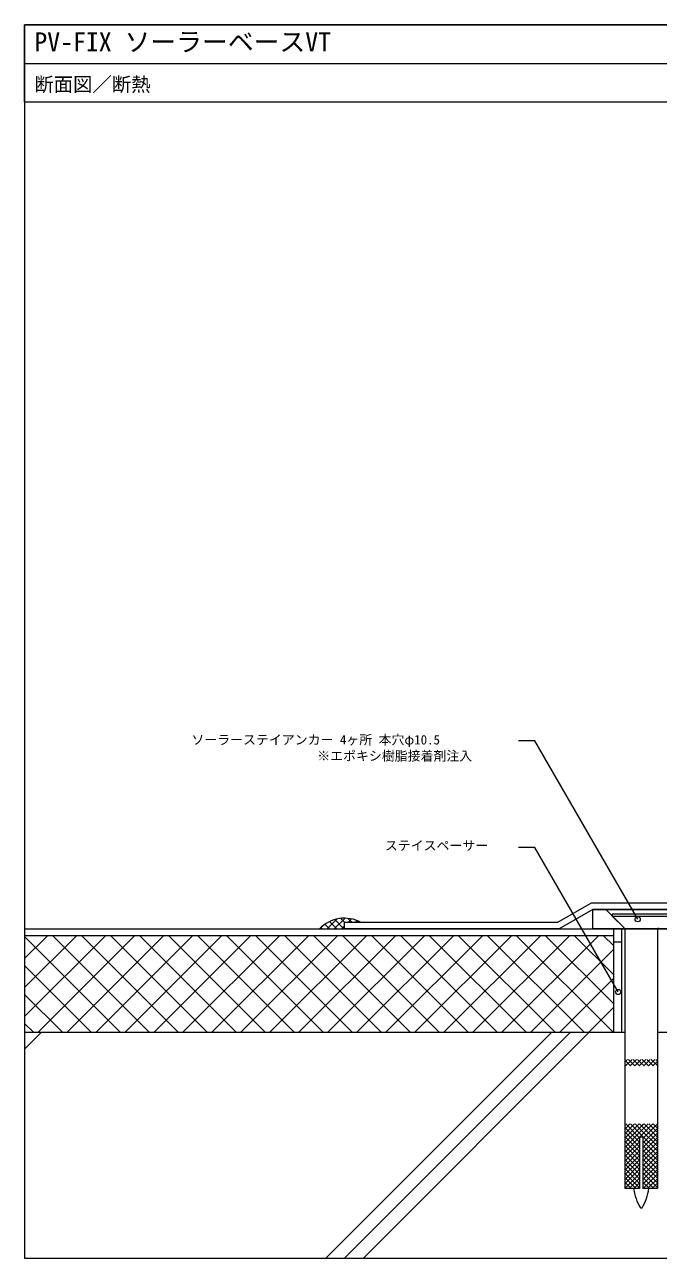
# Model space of a CAD drawing. Units: millimetres, scale not verified. Extents: x -276 to 276, y -191 to 191.
# Drawn here: x -276 to -79.7, y -191 to 191 of the extents above; entities that cross this region are included whole.
import ezdxf
from ezdxf.enums import TextEntityAlignment as Align

# ---------------------------------------------------------------- set-up
doc = ezdxf.new("R2010")
doc.units = ezdxf.units.MM
doc.header["$LTSCALE"] = 0.5
for name, color, linetype, lineweight in [('0-0_0', 7, 'Continuous', 18), ('0-1_WAKU', 7, 'Continuous', 18), ('0-3_KUTAI', 3, 'Continuous', 18), ('0-4_BOUSUI', 1, 'Continuous', 18), ('0-5_MOJI', 7, 'Continuous', 18), ('0-6_HATCH', 9, 'Continuous', 18), ('0-8_KANAMONO_SCREW', 4, 'Continuous', 18), ('0-A_kanamono2', 3, 'Continuous', 18), ('0-B_pv', 4, 'Continuous', 18), ('0-C_dannnetu', 6, 'Continuous', 18), ('0-D_BUHIN', 2, 'Continuous', 18)]:
    doc.layers.add(name, color=color, linetype=linetype, lineweight=lineweight)
doc.styles.add('ＭＳ ゴシック', font='')
doc.styles.get('ＭＳ ゴシック').set_extended_font_data('MS Gothic')

msp = doc.modelspace()

# ---------------------------------------------------------------- linework, layer by layer
at = {"layer": '0-0_0'}
msp.add_line((-275.9848, 179.0206), (276.0152, 179.0206), dxfattribs=at)
at = {"layer": '0-1_WAKU'}
for points in [[(-275.9848, -190.9794), (276.0152, -190.9794), (276.0152, 191.0206), (-275.9848, 191.0206)], [(276.0152, 167.0206), (-275.9848, 167.0206), (-275.9848, 191.0206), (276.0152, 191.0206)]]:
    msp.add_lwpolyline(points, close=True, dxfattribs=at)
at = {"layer": '0-3_KUTAI'}
for p, q in [((-275.9848, -120.9794), (-89.9848, -120.9794)), ((-79.9848, -120.9794), (80.0152, -120.9794))]:
    msp.add_line(p, q, dxfattribs=at)
at = {"layer": '0-4_BOUSUI'}
for p, q in [((-176.9848, -86.9794), (-176.9848, -88.9794)), ((-275.9848, -88.9794), (276.0152, -88.9794))]:
    msp.add_line(p, q, dxfattribs=at)
for points in [[(-26.9848, -80.9794), (-100.5207, -80.9794), (-110.913, -86.9794), (-176.9848, -86.9794)], [(-26.9848, -82.9794), (-99.9848, -82.9794), (-110.3771, -88.9794), (-176.9848, -88.9794)]]:
    msp.add_lwpolyline(points, dxfattribs=at)
msp.add_arc((-176.9013, -96.3495), 10.6894, 61.23146, 136.41184, dxfattribs=at)
at = {"layer": '0-5_MOJI'}
for points in [[(-86.0859, -85.9799), (-117.9744, -30.7473), (-122.9744, -30.7473)], [(-92.1279, -108.5085), (-117.9744, -63.7411), (-122.9744, -63.7411)]]:
    msp.add_lwpolyline(points, dxfattribs=at)
for centre in [(-86.0859, -85.9799), (-92.1279, -108.5085)]:
    msp.add_circle(centre, 0.8, dxfattribs=at)
at = {"layer": '0-6_HATCH'}
for p, q in [((-181.5563, -88.9794), (-182.9794, -87.5563)), ((-182.3145, -88.9794), (-179.2582, -85.9231)), ((-179.3113, -88.9794), (-181.5614, -86.7293)), ((-180.0694, -88.9794), (-176.7511, -85.6611)), ((-177.0662, -88.9794), (-179.9435, -86.1021)), ((-176.8211, -86.9794), (-178.0758, -85.7248)), ((-174.5761, -86.9794), (-175.8429, -85.7126)), ((-175.8243, -86.9794), (-174.7282, -85.8833)), ((-173.5793, -86.9794), (-172.998, -86.3982)), ((-172.331, -86.9794), (-172.855, -86.4555)), ((-275.9848, -98.1827), (-268.7815, -90.9794)), ((-275.9848, -107.163), (-259.8013, -90.9794)), ((-275.9848, -116.1433), (-250.821, -90.9794)), ((-246.3541, -120.9794), (-275.9848, -91.3487)), ((-271.8407, -120.9794), (-241.8407, -90.9794)), ((-237.3738, -120.9794), (-267.3738, -90.9794)), ((-262.8605, -120.9794), (-232.8605, -90.9794)), ((-228.3936, -120.9794), (-258.3936, -90.9794)), ((-253.8802, -120.9794), (-223.8802, -90.9794)), ((-219.4133, -120.9794), (-249.4133, -90.9794)), ((-244.9, -120.9794), (-214.9, -90.9794)), ((-210.4331, -120.9794), (-240.4331, -90.9794)), ((-235.9197, -120.9794), (-205.9197, -90.9794)), ((-201.4528, -120.9794), (-231.4528, -90.9794)), ((-226.9395, -120.9794), (-196.9395, -90.9794)), ((-192.4726, -120.9794), (-222.4726, -90.9794)), ((-217.9592, -120.9794), (-187.9592, -90.9794)), ((-183.4923, -120.9794), (-213.4923, -90.9794)), ((-208.979, -120.9794), (-178.979, -90.9794)), ((-174.512, -120.9794), (-204.512, -90.9794)), ((-199.9987, -120.9794), (-169.9987, -90.9794)), ((-165.5318, -120.9794), (-195.5318, -90.9794)), ((-191.0184, -120.9794), (-161.0184, -90.9794)), ((-156.5515, -120.9794), (-186.5515, -90.9794)), ((-184.5595, -88.9794), (-183.5974, -88.0173)), ((-183.8014, -88.9794), (-184.2212, -88.5596)), ((-182.0382, -120.9794), (-152.0382, -90.9794)), ((-177.8243, -88.9794), (-176.9848, -88.1399)), ((-147.5713, -120.9794), (-177.5713, -90.9794)), ((-173.0579, -120.9794), (-143.0579, -90.9794)), ((-138.591, -120.9794), (-168.591, -90.9794)), ((-164.0777, -120.9794), (-134.0777, -90.9794)), ((-129.6108, -120.9794), (-159.6108, -90.9794)), ((-155.0974, -120.9794), (-125.0974, -90.9794)), ((-120.6305, -120.9794), (-150.6305, -90.9794)), ((-146.1172, -120.9794), (-116.1172, -90.9794)), ((-111.6502, -120.9794), (-141.6502, -90.9794)), ((-137.1369, -120.9794), (-107.1369, -90.9794)), ((-102.67, -120.9794), (-132.67, -90.9794)), ((-128.1566, -120.9794), (-98.1566, -90.9794)), ((-93.6897, -120.9794), (-123.6897, -90.9794)), ((-93.4848, -112.2041), (-114.7095, -90.9794)), ((-93.4848, -103.2238), (-105.7292, -90.9794)), ((-93.4848, -94.2436), (-96.749, -90.9794)), ((-119.1764, -120.9794), (-93.4848, -95.2879)), ((-255.3343, -120.9794), (-275.9848, -100.329)), ((-110.1961, -120.9794), (-93.4848, -104.2681)), ((-264.3146, -120.9794), (-275.9848, -109.3092)), ((-101.2159, -120.9794), (-93.4848, -113.2484)), ((-273.2949, -120.9794), (-275.9848, -118.2895)), ((-275.9848, -126.1911), (-270.7731, -120.9794)), ((-182.6675, -190.9794), (-112.6675, -120.9794)), ((-176.8675, -190.9794), (-106.8675, -120.9794)), ((-171.0675, -190.9794), (-101.0675, -120.9794))]:
    msp.add_line(p, q, dxfattribs=at)
at = {"layer": '0-8_KANAMONO_SCREW'}
for p, q in [((-75.9848, -84.3794), (-93.9848, -84.3794)), ((-93.9848, -84.3794), (-93.9848, -84.9794)), ((-90.2777, -88.6865), (-93.9848, -84.9794)), ((-93.9848, -84.9794), (-75.9848, -84.9794)), ((-89.9848, -169.3794), (-89.9848, -89.3936)), ((-89.3645, -88.8794), (-80.6052, -88.8794)), ((-79.9848, -89.3936), (-79.9848, -169.3794)), ((-89.9848, -130.1117), (-89.2525, -129.3794)), ((-89.9848, -129.743), (-88.3484, -131.3794)), ((-89.8383, -131.3794), (-87.8383, -129.3794)), ((-88.9342, -129.3794), (-86.9342, -131.3794)), ((-88.4241, -131.3794), (-86.4241, -129.3794)), ((-87.52, -129.3794), (-85.52, -131.3794)), ((-87.0099, -131.3794), (-85.0099, -129.3794)), ((-84.6916, -129.3794), (-82.6916, -131.3794)), ((-84.1814, -131.3794), (-82.1814, -129.3794)), ((-83.2774, -129.3794), (-81.2774, -131.3794)), ((-82.7672, -131.3794), (-80.7672, -129.3794)), ((-81.8631, -129.3794), (-79.9848, -131.2578)), ((-80.4489, -129.3794), (-79.9848, -129.8435)), ((-89.9848, -131.1572), (-89.7626, -131.3794)), ((-81.353, -131.3794), (-79.9848, -130.0112)), ((-85.6542, -149.3794), (-89.9848, -153.7101)), ((-87.0684, -149.3794), (-89.9848, -152.2959)), ((-88.4826, -149.3794), (-89.9848, -150.8817)), ((-89.8968, -149.3794), (-89.9848, -149.4675)), ((-89.9848, -150.537), (-85.4848, -155.037)), ((-89.9848, -151.9512), (-85.4848, -156.4512)), ((-89.7282, -149.3794), (-85.4848, -153.6228)), ((-81.4115, -149.3794), (-84.9848, -152.9527)), ((-79.9973, -149.3794), (-84.4848, -153.867)), ((-79.9848, -150.7812), (-84.4848, -155.2812)), ((-79.9848, -152.1954), (-84.4848, -156.6954)), ((-84.0713, -149.3794), (-79.9848, -153.4659)), ((-82.6571, -149.3794), (-79.9848, -152.0517)), ((-81.2429, -149.3794), (-79.9848, -150.6375)), ((-89.9848, -153.3654), (-85.4848, -157.8654)), ((-85.4848, -153.4527), (-89.9848, -157.9527)), ((-89.9848, -154.7796), (-85.4848, -159.2796)), ((-85.4848, -154.867), (-89.9848, -159.367)), ((-89.9848, -156.1939), (-85.4848, -160.6939)), ((-85.4848, -156.2812), (-89.9848, -160.7812)), ((-85.4848, -153.3794), (-85.4848, -169.3794)), ((-85.4848, -153.3794), (-84.4848, -153.3794)), ((-84.9848, -152.9527), (-85.4115, -153.3794)), ((-84.4848, -153.3794), (-84.4848, -169.3794)), ((-79.9848, -153.6096), (-84.4848, -158.1096)), ((-84.4848, -154.6228), (-79.9848, -159.1228)), ((-79.9848, -155.0238), (-84.4848, -159.5238)), ((-84.4848, -156.037), (-79.9848, -160.537)), ((-79.9848, -156.438), (-84.4848, -160.938)), ((-89.9848, -157.6081), (-85.4848, -162.1081)), ((-85.4848, -157.6954), (-89.9848, -162.1954)), ((-89.9848, -159.0223), (-85.4848, -163.5223)), ((-85.4848, -159.1096), (-89.9848, -163.6096)), ((-89.9848, -160.4365), (-85.4848, -164.9365)), ((-84.4848, -157.4512), (-79.9848, -161.9512)), ((-79.9848, -157.8522), (-84.4848, -162.3522)), ((-84.4848, -158.8654), (-79.9848, -163.3654)), ((-79.9848, -159.2665), (-84.4848, -163.7665)), ((-84.4848, -160.2796), (-79.9848, -164.7796)), ((-85.4848, -160.5238), (-89.9848, -165.0238)), ((-89.9848, -161.8507), (-85.4848, -166.3507)), ((-85.4848, -161.938), (-89.9848, -166.438)), ((-89.9848, -163.2649), (-85.4848, -167.7649)), ((-85.4848, -163.3522), (-89.9848, -167.8522)), ((-79.9848, -160.6807), (-84.4848, -165.1807)), ((-84.4848, -161.6939), (-79.9848, -166.1939)), ((-79.9848, -162.0949), (-84.4848, -166.5949)), ((-84.4848, -163.1081), (-79.9848, -167.6081)), ((-79.9848, -163.5091), (-84.4848, -168.0091)), ((-89.9848, -164.6791), (-85.4848, -169.1791)), ((-85.4848, -164.7665), (-89.9848, -169.2665)), ((-89.9848, -166.0934), (-86.6987, -169.3794)), ((-89.9848, -167.5076), (-88.113, -169.3794)), ((-85.4848, -166.1807), (-88.6836, -169.3794)), ((-85.4848, -167.5949), (-87.2694, -169.3794)), ((-84.4848, -164.5223), (-79.9848, -169.0223)), ((-84.4848, -165.9365), (-81.0419, -169.3794)), ((-84.4848, -167.3507), (-82.4561, -169.3794)), ((-79.9848, -164.9233), (-84.441, -169.3794)), ((-79.9848, -166.3375), (-83.0267, -169.3794)), ((-79.9848, -167.7517), (-81.6125, -169.3794)), ((-89.9848, -168.9218), (-89.5272, -169.3794)), ((-85.4848, -169.3794), (-89.9848, -169.3794)), ((-85.4848, -169.0091), (-85.8552, -169.3794)), ((-84.4848, -168.7649), (-83.8703, -169.3794)), ((-79.9848, -169.3794), (-84.4848, -169.3794)), ((-79.9848, -169.1659), (-80.1983, -169.3794))]:
    msp.add_line(p, q, dxfattribs=at)
for points in [[(-86.1058, -129.3794), (-84.9848, -130.5004), (-84.1058, -131.3794)], [(-85.5957, -131.3794), (-84.9848, -130.7686), (-83.5957, -129.3794)], [(-82.8257, -149.3794), (-84.9848, -151.5385), (-89.9848, -156.5385)], [(-84.2399, -149.3794), (-84.9848, -150.1243), (-89.9848, -155.1243)], [(-88.314, -149.3794), (-84.9848, -152.7086), (-79.9848, -157.7086)], [(-86.8998, -149.3794), (-84.9848, -151.2944), (-79.9848, -156.2944)], [(-85.4855, -149.3794), (-84.9848, -149.8802), (-79.9848, -154.8802)], [(-85.2348, -175.3794), (-84.9848, -175.3794), (-84.7348, -175.3794)]]:
    msp.add_lwpolyline(points, dxfattribs=at)
for centre, radius, start, end in [((-90.9848, -89.3936), 1, 0, 45), ((-78.9848, -89.3936), 1, 135, 180), ((-71.4848, -167.1979), 16, 187.83645, 210.75352), ((-98.4848, -167.1979), 16, 329.24648, 352.16355)]:
    msp.add_arc(centre, radius, start, end, dxfattribs=at)
at = {"layer": '0-A_kanamono2'}
msp.add_lwpolyline([(-95.9848, -82.9794), (-90.4848, -88.4794), (-90.4848, -88.9794)], dxfattribs=at)
at = {"layer": '0-B_pv'}
msp.add_lwpolyline([(-99.9848, -82.9794), (100.0152, -82.9794), (100.0152, -88.9794), (-99.9848, -88.9794)], close=True, dxfattribs=at)
at = {"layer": '0-C_dannnetu'}
msp.add_line((-275.9848, -90.9794), (-93.4848, -90.9794), dxfattribs=at)
at = {"layer": '0-D_BUHIN'}
for p, q in [((-93.4848, -120.9794), (-93.4848, -88.9794)), ((-90.9848, -120.9794), (-90.9848, -88.9794)), ((-93.4848, -92.9794), (-90.9848, -92.9794))]:
    msp.add_line(p, q, dxfattribs=at)

# ---------------------------------------------------------------- texts
at = {"layer": '0-1_WAKU', "style": 'ＭＳ ゴシック'}
for s, height, p in [('PV-FIX ソーラーベースVT', 5.865, (-272.9848, 181.0206)), ('断面図／断熱', 4.399, (-272.9848, 169.0206))]:
    msp.add_text(s, height=height, dxfattribs=at).set_placement(p, align=Align.BOTTOM_LEFT)
at = {"layer": '0-5_MOJI', "style": 'ＭＳ ゴシック'}
for s, p in [('ソーラーステイアンカー 4ヶ所 本穴φ10.5', (-224.3348, -32.7473)), ('※エポキシ樹脂接着剤注入', (-185.35, -37.7473)), ('ステイスペーサー', (-164.4046, -65.5105))]:
    msp.add_text(s, height=2.933, dxfattribs=at).set_placement(p, align=Align.BOTTOM_LEFT)

doc.saveas('drawing.dxf')
